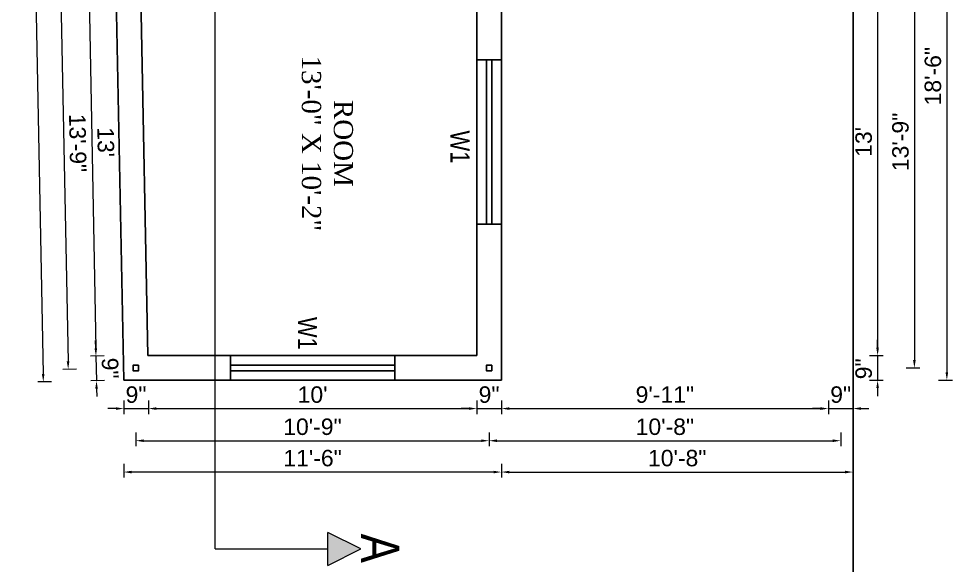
# Model space of a CAD drawing. Header units: inches. Extents: x 392906 to 410488, y -52747 to -40742.
# Drawn here: x 401375.5 to 401716.2, y -51132.1 to -50932.5 of the extents above; entities that cross this region are included whole.
import ezdxf

# ---------------------------------------------------------------- set-up
doc = ezdxf.new("R2010")
doc.units = ezdxf.units.IN
doc.header["$LTSCALE"] = 2
doc.header["$MEASUREMENT"] = 0
doc.header["$PDMODE"] = 34
doc.layers.get('0').update_dxf_attribs({"linetype": 'CONTINUOUS'})
doc.layers.get('DEFPOINTS').update_dxf_attribs({"color": 141, "linetype": 'CONTINUOUS'})
doc.layers.add('steps', color=253, linetype='CONTINUOUS', lineweight=20)
doc.styles.add('Lettring Text', font='arial.ttf')
doc.styles.get("Standard").update_dxf_attribs({"font": 'ARIALN.TTF'})
doc.dimstyles.new('Copy of Standard', dxfattribs={"dimtxt": 6, "dimasz": 2.875, "dimexe": 2, "dimexo": 4, "dimgap": 2, "dimtad": 1, "dimdec": 0, "dimrnd": 1, "dimzin": 0, "dimdsep": 46, "dimlunit": 4, "dimtxsty": 'Lettring Text', "dimcen": 0.1, "dimclrd": 7, "dimclre": 7, "dimclrt": 7, "dimazin": 0, "dimtfac": 0.645, "dimtdec": 0, "dimtmove": 1, "dimatfit": 0, "dimfxl": 3, "dimfxlon": 1, "dimtfillclr": 256, "dimtolj": 1, "dimtzin": 0, "dimlwd": -1, "dimlwe": -1, "dimarcsym": 2})

# ---------------------------------------------------------------- blocks, each defined once
blk = doc.blocks.new('*D1146')
at = {"layer": 'DEFPOINTS', "color": 0, "ltscale": 0.5, "transparency": 16777216}
for p in [(401410.64, -50899.53), (401403.7, -51055.72), (401413.66, -51055.53)]:
    blk.add_point(p, dxfattribs=at)
at = {"layer": 'steps', "color": 7, "ltscale": 0.5, "transparency": 16777216}
for p, q in [((401403.68, -50899.66), (401398.68, -50899.76)), ((401400.74, -50902.6), (401403.65, -51052.85)), ((401406.7, -51055.66), (401401.7, -51055.76))]:
    blk.add_line(p, q, dxfattribs=at)
for points in [[(401401.21, -50902.59), (401400.26, -50902.6), (401400.68, -50899.72)], [(401404.12, -51052.84), (401403.17, -51052.86), (401403.7, -51055.72)]]:
    blk.add_solid(points, dxfattribs=at)
at = {"layer": 'steps', "color": 7, "ltscale": 0.5, "transparency": 16777216, "insert": (401407.26, -50977.62), "char_height": 6, "attachment_point": 5, "rotation": 271.1097, "style": 'Lettring Text'}
blk.add_mtext("\\A1;13'", dxfattribs=at)
blk = doc.blocks.new('*D1147')
at = {"layer": 'DEFPOINTS', "color": 0, "ltscale": 0.5, "transparency": 16777216}
for p in [(401413.66, -51055.53), (401403.88, -51064.72), (401413.83, -51064.53)]:
    blk.add_point(p, dxfattribs=at)
at = {"layer": 'steps', "color": 7, "ltscale": 0.5, "transparency": 16777216}
for p, q in [((401403.65, -51052.85), (401403.59, -51049.97)), ((401406.7, -51055.66), (401401.7, -51055.76)), ((401403.7, -51055.72), (401403.88, -51064.72)), ((401406.88, -51064.66), (401401.88, -51064.76)), ((401403.93, -51067.6), (401403.99, -51070.47))]:
    blk.add_line(p, q, dxfattribs=at)
for points in [[(401404.12, -51052.84), (401403.17, -51052.86), (401403.7, -51055.72)], [(401404.41, -51067.59), (401403.45, -51067.6), (401403.88, -51064.72)]]:
    blk.add_solid(points, dxfattribs=at)
at = {"layer": 'steps', "color": 7, "ltscale": 0.5, "transparency": 16777216, "insert": (401408.85, -51060.12), "char_height": 6, "attachment_point": 5, "rotation": 271.1097, "style": 'Lettring Text'}
blk.add_mtext('\\A1;9"', dxfattribs=at)
blk = doc.blocks.new('*D1150')
at = {"layer": 'DEFPOINTS', "color": 0, "ltscale": 0.5, "transparency": 16777216}
for p in [(401415.05, -50895.03), (401393.57, -51060.51), (401418.25, -51060.03)]:
    blk.add_point(p, dxfattribs=at)
at = {"layer": 'steps', "color": 7, "ltscale": 0.5, "transparency": 16777216}
for p, q in [((401393.37, -50895.45), (401388.37, -50895.54)), ((401390.43, -50898.38), (401393.51, -51057.63)), ((401396.56, -51060.45), (401391.57, -51060.54))]:
    blk.add_line(p, q, dxfattribs=at)
for points in [[(401390.9, -50898.37), (401389.95, -50898.39), (401390.37, -50895.51)], [(401393.99, -51057.62), (401393.03, -51057.64), (401393.57, -51060.51)]]:
    blk.add_solid(points, dxfattribs=at)
at = {"layer": 'steps', "color": 7, "ltscale": 0.5, "transparency": 16777216, "insert": (401397.03, -50977.91), "char_height": 6, "attachment_point": 5, "rotation": 271.1097, "style": 'Lettring Text'}
blk.add_mtext('\\A1;13\'-9"', dxfattribs=at)
blk = doc.blocks.new('*D1151')
at = {"layer": 'DEFPOINTS', "color": 0, "ltscale": 0.5, "transparency": 16777216}
for p in [(401406.84, -50703.28), (401413.83, -51064.53), (401384.49, -51065.1)]:
    blk.add_point(p, dxfattribs=at)
at = {"layer": 'steps', "color": 7, "ltscale": 0.5, "transparency": 16777216}
for p, q in [((401380.49, -50703.79), (401375.5, -50703.89)), ((401377.55, -50706.73), (401384.44, -51062.22)), ((401387.49, -51065.04), (401382.49, -51065.14))]:
    blk.add_line(p, q, dxfattribs=at)
for points in [[(401378.03, -50706.72), (401377.07, -50706.74), (401377.5, -50703.85)], [(401384.92, -51062.21), (401383.96, -51062.23), (401384.49, -51065.1)]]:
    blk.add_solid(points, dxfattribs=at)
at = {"layer": 'steps', "color": 7, "ltscale": 0.5, "transparency": 16777216, "insert": (401386.06, -50884.38), "char_height": 6, "attachment_point": 5, "rotation": 271.1097, "style": 'Lettring Text'}
blk.add_mtext('\\A1;30\'-1"', dxfattribs=at)
blk = doc.blocks.new('*D1157')
at = {"layer": 'DEFPOINTS', "color": 0, "ltscale": 0.5, "transparency": 16777216}
for p in [(401551.68, -50899.53), (401551.68, -51055.53), (401688.98, -51055.53)]:
    blk.add_point(p, dxfattribs=at)
at = {"layer": 'steps', "color": 7, "ltscale": 0.5, "transparency": 16777216}
for p, q in [((401685.98, -50899.53), (401690.98, -50899.53)), ((401688.98, -50902.4), (401688.98, -51052.65)), ((401685.98, -51055.53), (401690.98, -51055.53))]:
    blk.add_line(p, q, dxfattribs=at)
for points in [[(401688.5, -50902.4), (401689.45, -50902.4), (401688.98, -50899.53)], [(401688.5, -51052.65), (401689.45, -51052.65), (401688.98, -51055.53)]]:
    blk.add_solid(points, dxfattribs=at)
at = {"layer": 'steps', "color": 7, "ltscale": 0.5, "transparency": 16777216, "insert": (401683.91, -50977.53), "char_height": 6, "attachment_point": 5, "rotation": 90, "style": 'Lettring Text'}
blk.add_mtext("\\A1;13'", dxfattribs=at)
blk = doc.blocks.new('*D1158')
at = {"layer": 'DEFPOINTS', "color": 0, "ltscale": 0.5, "transparency": 16777216}
for p in [(401551.68, -51055.53), (401551.68, -51064.53), (401688.98, -51064.53)]:
    blk.add_point(p, dxfattribs=at)
at = {"layer": 'steps', "color": 7, "ltscale": 0.5, "transparency": 16777216}
for p, q in [((401688.98, -51052.65), (401688.98, -51049.78)), ((401685.98, -51055.53), (401690.98, -51055.53)), ((401688.98, -51055.53), (401688.98, -51064.53)), ((401685.98, -51064.53), (401690.98, -51064.53)), ((401688.98, -51067.4), (401688.98, -51070.28))]:
    blk.add_line(p, q, dxfattribs=at)
for points in [[(401688.5, -51052.65), (401689.45, -51052.65), (401688.98, -51055.53)], [(401688.5, -51067.4), (401689.45, -51067.4), (401688.98, -51064.53)]]:
    blk.add_solid(points, dxfattribs=at)
at = {"layer": 'steps', "color": 7, "ltscale": 0.5, "transparency": 16777216, "insert": (401683.91, -51060.35), "char_height": 6, "attachment_point": 5, "rotation": 90, "style": 'Lettring Text'}
blk.add_mtext('\\A1;9"', dxfattribs=at)
blk = doc.blocks.new('*D1161')
at = {"layer": 'DEFPOINTS', "color": 0, "ltscale": 0.5, "transparency": 16777216}
for p in [(401547.18, -50895.03), (401547.18, -51060.03), (401702.4, -51060.03)]:
    blk.add_point(p, dxfattribs=at)
at = {"layer": 'steps', "color": 7, "ltscale": 0.5, "transparency": 16777216}
for p, q in [((401699.4, -50895.03), (401704.4, -50895.03)), ((401702.4, -50897.9), (401702.4, -51057.15)), ((401699.4, -51060.03), (401704.4, -51060.03))]:
    blk.add_line(p, q, dxfattribs=at)
for points in [[(401701.92, -50897.9), (401702.88, -50897.9), (401702.4, -50895.03)], [(401701.92, -51057.15), (401702.88, -51057.15), (401702.4, -51060.03)]]:
    blk.add_solid(points, dxfattribs=at)
at = {"layer": 'steps', "color": 7, "ltscale": 0.5, "transparency": 16777216, "insert": (401697.34, -50977.53), "char_height": 6, "attachment_point": 5, "rotation": 90, "style": 'Lettring Text'}
blk.add_mtext('\\A1;13\'-9"', dxfattribs=at)
blk = doc.blocks.new('*D1163')
at = {"layer": 'DEFPOINTS', "color": 0, "ltscale": 0.5, "transparency": 16777216}
for p in [(401680, -50842.53), (401551.68, -51064.53), (401714.25, -51064.53)]:
    blk.add_point(p, dxfattribs=at)
at = {"layer": 'steps', "color": 7, "ltscale": 0.5, "transparency": 16777216}
for p, q in [((401711.25, -50842.53), (401716.25, -50842.53)), ((401714.25, -50845.4), (401714.25, -51061.65)), ((401711.25, -51064.53), (401716.25, -51064.53))]:
    blk.add_line(p, q, dxfattribs=at)
for points in [[(401713.77, -50845.4), (401714.73, -50845.4), (401714.25, -50842.53)], [(401713.77, -51061.65), (401714.73, -51061.65), (401714.25, -51064.53)]]:
    blk.add_solid(points, dxfattribs=at)
at = {"layer": 'steps', "color": 7, "ltscale": 0.5, "transparency": 16777216, "insert": (401709.18, -50953.53), "char_height": 6, "attachment_point": 5, "rotation": 90, "style": 'Lettring Text'}
blk.add_mtext('\\A1;18\'-6"', dxfattribs=at)
blk = doc.blocks.new('*D1164')
at = {"layer": 'DEFPOINTS', "color": 0, "ltscale": 0.5, "transparency": 16777216}
for p in [(401413.83, -51064.53), (401422.84, -51064.53), (401422.84, -51074.86)]:
    blk.add_point(p, dxfattribs=at)
at = {"layer": 'steps', "color": 7, "ltscale": 0.5, "transparency": 16777216}
for p, q in [((401410.96, -51074.86), (401408.08, -51074.86)), ((401413.83, -51071.86), (401413.83, -51076.86)), ((401413.83, -51074.86), (401422.84, -51074.86)), ((401422.84, -51071.86), (401422.84, -51076.86)), ((401425.71, -51074.86), (401428.59, -51074.86))]:
    blk.add_line(p, q, dxfattribs=at)
for points in [[(401410.96, -51074.38), (401410.96, -51075.34), (401413.83, -51074.86)], [(401425.71, -51074.38), (401425.71, -51075.34), (401422.84, -51074.86)]]:
    blk.add_solid(points, dxfattribs=at)
at = {"layer": 'steps', "color": 7, "ltscale": 0.5, "transparency": 16777216, "insert": (401418.33, -51069.79), "char_height": 6, "attachment_point": 5, "style": 'Lettring Text'}
blk.add_mtext('\\A1;9"', dxfattribs=at)
blk = doc.blocks.new('*D1165')
at = {"layer": 'DEFPOINTS', "color": 0, "ltscale": 0.5, "transparency": 16777216}
for p in [(401422.84, -51064.53), (401542.68, -51064.53), (401542.68, -51074.86)]:
    blk.add_point(p, dxfattribs=at)
at = {"layer": 'steps', "color": 7, "ltscale": 0.5, "transparency": 16777216}
for p, q in [((401422.84, -51071.86), (401422.84, -51076.86)), ((401425.71, -51074.86), (401539.81, -51074.86)), ((401542.68, -51071.86), (401542.68, -51076.86))]:
    blk.add_line(p, q, dxfattribs=at)
for points in [[(401425.71, -51074.38), (401425.71, -51075.34), (401422.84, -51074.86)], [(401539.81, -51074.38), (401539.81, -51075.34), (401542.68, -51074.86)]]:
    blk.add_solid(points, dxfattribs=at)
at = {"layer": 'steps', "color": 7, "ltscale": 0.5, "transparency": 16777216, "insert": (401482.76, -51069.79), "char_height": 6, "attachment_point": 5, "style": 'Lettring Text'}
blk.add_mtext("\\A1;10'", dxfattribs=at)
blk = doc.blocks.new('*D1166')
at = {"layer": 'DEFPOINTS', "color": 0, "ltscale": 0.5, "transparency": 16777216}
for p in [(401542.68, -51064.53), (401551.68, -51064.53), (401551.68, -51074.86)]:
    blk.add_point(p, dxfattribs=at)
at = {"layer": 'steps', "color": 7, "ltscale": 0.5, "transparency": 16777216}
for p, q in [((401539.81, -51074.86), (401536.93, -51074.86)), ((401542.68, -51071.86), (401542.68, -51076.86)), ((401542.68, -51074.86), (401551.68, -51074.86)), ((401551.68, -51071.86), (401551.68, -51076.86)), ((401554.56, -51074.86), (401557.43, -51074.86))]:
    blk.add_line(p, q, dxfattribs=at)
for points in [[(401539.81, -51074.38), (401539.81, -51075.34), (401542.68, -51074.86)], [(401554.56, -51074.38), (401554.56, -51075.34), (401551.68, -51074.86)]]:
    blk.add_solid(points, dxfattribs=at)
at = {"layer": 'steps', "color": 7, "ltscale": 0.5, "transparency": 16777216, "insert": (401547.18, -51069.79), "char_height": 6, "attachment_point": 5, "style": 'Lettring Text'}
blk.add_mtext('\\A1;9"', dxfattribs=at)
blk = doc.blocks.new('*D1167')
at = {"layer": 'DEFPOINTS', "color": 0, "ltscale": 0.5, "transparency": 16777216}
for p in [(401671, -50842.53), (401551.68, -51064.53), (401671, -51074.86)]:
    blk.add_point(p, dxfattribs=at)
at = {"layer": 'steps', "color": 7, "ltscale": 0.5, "transparency": 16777216}
for p, q in [((401551.68, -51071.86), (401551.68, -51076.86)), ((401554.56, -51074.86), (401668.13, -51074.86)), ((401671, -51071.86), (401671, -51076.86))]:
    blk.add_line(p, q, dxfattribs=at)
for points in [[(401554.56, -51074.38), (401554.56, -51075.34), (401551.68, -51074.86)], [(401668.13, -51074.38), (401668.13, -51075.34), (401671, -51074.86)]]:
    blk.add_solid(points, dxfattribs=at)
at = {"layer": 'steps', "color": 7, "ltscale": 0.5, "transparency": 16777216, "insert": (401611.34, -51069.79), "char_height": 6, "attachment_point": 5, "style": 'Lettring Text'}
blk.add_mtext('\\A1;9\'-11"', dxfattribs=at)
blk = doc.blocks.new('*D1168')
at = {"layer": 'DEFPOINTS', "color": 0, "ltscale": 0.5, "transparency": 16777216}
for p in [(401671, -50842.53), (401680, -50842.53), (401680, -51074.86)]:
    blk.add_point(p, dxfattribs=at)
at = {"layer": 'steps', "color": 7, "ltscale": 0.5, "transparency": 16777216}
for p, q in [((401668.13, -51074.86), (401665.25, -51074.86)), ((401671, -51071.86), (401671, -51076.86)), ((401671, -51074.86), (401680, -51074.86)), ((401680, -51071.86), (401680, -51076.86)), ((401682.88, -51074.86), (401685.75, -51074.86))]:
    blk.add_line(p, q, dxfattribs=at)
for points in [[(401668.13, -51074.38), (401668.13, -51075.34), (401671, -51074.86)], [(401682.88, -51074.38), (401682.88, -51075.34), (401680, -51074.86)]]:
    blk.add_solid(points, dxfattribs=at)
at = {"layer": 'steps', "color": 7, "ltscale": 0.5, "transparency": 16777216, "insert": (401675.5, -51069.79), "char_height": 6, "attachment_point": 5, "style": 'Lettring Text'}
blk.add_mtext('\\A1;9"', dxfattribs=at)
blk = doc.blocks.new('*D1169')
at = {"layer": 'DEFPOINTS', "color": 0, "ltscale": 0.5, "transparency": 16777216}
for p in [(401418.25, -51060.03), (401547.18, -51060.03), (401547.18, -51086.59)]:
    blk.add_point(p, dxfattribs=at)
at = {"layer": 'steps', "color": 7, "ltscale": 0.5, "transparency": 16777216}
for p, q in [((401418.25, -51083.59), (401418.25, -51088.59)), ((401547.18, -51083.59), (401547.18, -51088.59)), ((401421.12, -51086.59), (401544.31, -51086.59))]:
    blk.add_line(p, q, dxfattribs=at)
for points in [[(401421.12, -51086.11), (401421.12, -51087.07), (401418.25, -51086.59)], [(401544.31, -51086.11), (401544.31, -51087.07), (401547.18, -51086.59)]]:
    blk.add_solid(points, dxfattribs=at)
at = {"layer": 'steps', "color": 7, "ltscale": 0.5, "transparency": 16777216, "insert": (401482.72, -51081.53), "char_height": 6, "attachment_point": 5, "style": 'Lettring Text'}
blk.add_mtext('\\A1;10\'-9"', dxfattribs=at)
blk = doc.blocks.new('*D1170')
at = {"layer": 'DEFPOINTS', "color": 0, "ltscale": 0.5, "transparency": 16777216}
for p in [(401675.5, -50838.03), (401547.18, -51060.03), (401675.5, -51086.59)]:
    blk.add_point(p, dxfattribs=at)
at = {"layer": 'steps', "color": 7, "ltscale": 0.5, "transparency": 16777216}
for p, q in [((401547.18, -51083.59), (401547.18, -51088.59)), ((401675.5, -51083.59), (401675.5, -51088.59)), ((401550.06, -51086.59), (401672.63, -51086.59))]:
    blk.add_line(p, q, dxfattribs=at)
for points in [[(401550.06, -51086.11), (401550.06, -51087.07), (401547.18, -51086.59)], [(401672.63, -51086.11), (401672.63, -51087.07), (401675.5, -51086.59)]]:
    blk.add_solid(points, dxfattribs=at)
at = {"layer": 'steps', "color": 7, "ltscale": 0.5, "transparency": 16777216, "insert": (401611.34, -51081.53), "char_height": 6, "attachment_point": 5, "style": 'Lettring Text'}
blk.add_mtext('\\A1;10\'-8"', dxfattribs=at)
blk = doc.blocks.new('*D1171')
at = {"layer": 'DEFPOINTS', "color": 0, "ltscale": 0.5, "transparency": 16777216}
for p in [(401413.83, -51064.53), (401551.68, -51064.53), (401413.83, -51098.03)]:
    blk.add_point(p, dxfattribs=at)
at = {"layer": 'steps', "color": 7, "ltscale": 0.5, "transparency": 16777216}
for p, q in [((401413.83, -51095.03), (401413.83, -51100.03)), ((401551.68, -51095.03), (401551.68, -51100.03)), ((401548.81, -51098.03), (401416.71, -51098.03))]:
    blk.add_line(p, q, dxfattribs=at)
for points in [[(401416.71, -51097.56), (401416.71, -51098.51), (401413.83, -51098.03)], [(401548.81, -51097.56), (401548.81, -51098.51), (401551.68, -51098.03)]]:
    blk.add_solid(points, dxfattribs=at)
at = {"layer": 'steps', "color": 7, "ltscale": 0.5, "transparency": 16777216, "insert": (401482.76, -51092.97), "char_height": 6, "attachment_point": 5, "style": 'Lettring Text'}
blk.add_mtext('\\A1;11\'-6"', dxfattribs=at)
blk = doc.blocks.new('*D1172')
at = {"layer": 'DEFPOINTS', "color": 0, "ltscale": 0.5, "transparency": 16777216}
for p in [(401680, -50842.53), (401551.68, -51064.53), (401680, -51098.03)]:
    blk.add_point(p, dxfattribs=at)
at = {"layer": 'steps', "color": 7, "ltscale": 0.5, "transparency": 16777216}
for p, q in [((401551.68, -51095.03), (401551.68, -51100.03)), ((401680, -51095.03), (401680, -51100.03)), ((401554.56, -51098.03), (401677.13, -51098.03))]:
    blk.add_line(p, q, dxfattribs=at)
for points in [[(401554.56, -51097.56), (401554.56, -51098.51), (401551.68, -51098.03)], [(401677.13, -51097.56), (401677.13, -51098.51), (401680, -51098.03)]]:
    blk.add_solid(points, dxfattribs=at)
at = {"layer": 'steps', "color": 7, "ltscale": 0.5, "transparency": 16777216, "insert": (401615.84, -51092.97), "char_height": 6, "attachment_point": 5, "style": 'Lettring Text'}
blk.add_mtext('\\A1;10\'-8"', dxfattribs=at)

msp = doc.modelspace()

# ---------------------------------------------------------------- hatches: boundary and pattern name
at = {"linetype": 'ByBlock', "lineweight": 5}
msp.add_hatch(color=7, dxfattribs=at).paths.add_polyline_path([(401500.33, -51126.08), (401488.33, -51132.08), (401488.33, -51120.08)])

# ---------------------------------------------------------------- linework, layer by layer
at = {"color": 7, "linetype": 'ByBlock', "lineweight": 5}
for p, q in [((401447.16, -51126.08), (401447.16, -50631.76)), ((401488.33, -51132.08), (401488.33, -51120.08)), ((401500.33, -51126.08), (401488.33, -51120.08)), ((401447.16, -51126.08), (401488.33, -51126.08)), ((401488.33, -51132.08), (401500.33, -51126.08))]:
    msp.add_line(p, q, dxfattribs=at)
at = {"ltscale": 0.5}
for p, q in [((401406.84, -50703.28), (401413.83, -51064.53)), ((401542.68, -51055.53), (401542.68, -50890.53)), ((401551.68, -51064.53), (401551.68, -50890.53)), ((401419.64, -50899.53), (401422.66, -51055.53)), ((401551.68, -50947.53), (401542.68, -50947.53)), ((401546.18, -51007.53), (401546.18, -50947.53)), ((401548.18, -51007.53), (401548.18, -50947.53)), ((401551.68, -51007.53), (401542.68, -51007.53)), ((401542.68, -51055.53), (401422.66, -51055.53)), ((401452.76, -51064.53), (401452.76, -51055.53)), ((401512.76, -51064.53), (401512.76, -51055.53)), ((401512.76, -51059.03), (401452.76, -51059.03)), ((401512.76, -51061.03), (401452.76, -51061.03)), ((401551.68, -51064.53), (401413.83, -51064.53))]:
    msp.add_line(p, q, dxfattribs=at)
msp.add_xline((401680, -50703.28), (0, 1), dxfattribs=at)
for points in [[(401419.25, -51059.03), (401419.25, -51061.03), (401417.25, -51061.03), (401417.25, -51059.03)], [(401548.18, -51059.03), (401548.18, -51061.03), (401546.18, -51061.03), (401546.18, -51059.03)]]:
    msp.add_lwpolyline(points, close=True, dxfattribs=at)

# ---------------------------------------------------------------- texts
at = {"color": 7, "linetype": 'ByBlock', "lineweight": 5, "insert": (401514.44, -51131.2), "char_height": 14, "width": 26.5803, "attachment_point": 3, "rotation": 270}
msp.add_mtext('A', dxfattribs=at)
at = {"layer": 'steps', "color": 7, "ltscale": 0.3, "char_height": 7, "rotation": 270}
for s, insert, width, attachment_point in [('{\\fTimes New Roman|b0|i0|c0|p18;ROOM\\P13\'-0" X 10\'-2"}', (401497.53, -50978.07), 67.6616, 2), ('W1', (401533.09, -50979.36), 18.6213, 8), ('W1', (401477.43, -51047.41), 18.6213, 8)]:
    msp.add_mtext(s, dxfattribs=dict(at, insert=insert, width=width, attachment_point=attachment_point))

# ---------------------------------------------------------------- dimensions: what is measured, and where the dimension line sits
at = {"layer": 'steps', "ltscale": 0.5}
dim = msp.add_aligned_dim(p1=(401406.84, -50703.28), p2=(401413.83, -51064.53), distance=-29.35, dimstyle='Copy of Standard', dxfattribs=at)
dim.commit()
dim.dimension.update_dxf_attribs({"geometry": '*D1151', "text_midpoint": (401386.06, -50884.38)})
for base, p1, p2, picture, middle in [((401675.5, -51086.59), (401547.18, -51060.03), (401675.5, -50838.03), '*D1170', (401611.34, -51081.53)), ((401671, -51074.86), (401551.68, -51064.53), (401671, -50842.53), '*D1167', (401611.34, -51069.79)), ((401680, -51098.03), (401551.68, -51064.53), (401680, -50842.53), '*D1172', (401615.84, -51092.97)), ((401547.18, -51086.59), (401418.25, -51060.03), (401547.18, -51060.03), '*D1169', (401482.72, -51081.53)), ((401413.83, -51098.03), (401551.68, -51064.53), (401413.83, -51064.53), '*D1171', (401482.76, -51092.97)), ((401542.68, -51074.86), (401422.84, -51064.53), (401542.68, -51064.53), '*D1165', (401482.76, -51069.79))]:
    dim = msp.add_linear_dim(base=base, p1=p1, p2=p2, dimstyle='Copy of Standard', dxfattribs=at)
    dim.commit()
    dim.dimension.update_dxf_attribs({"geometry": picture, "text_midpoint": middle})
for base, p1, p2, angle, picture, middle in [((401714.25, -51064.53), (401680, -50842.53), (401551.68, -51064.53), 270, '*D1163', (401709.18, -50953.53)), ((401393.57, -51060.51), (401415.05, -50895.03), (401418.25, -51060.03), 91.1097, '*D1150', (401397.03, -50977.91)), ((401702.4, -51060.03), (401547.18, -50895.03), (401547.18, -51060.03), 270, '*D1161', (401697.34, -50977.53)), ((401403.7, -51055.72), (401410.64, -50899.53), (401413.66, -51055.53), 91.1097, '*D1146', (401407.26, -50977.62)), ((401688.98, -51055.53), (401551.68, -50899.53), (401551.68, -51055.53), 270, '*D1157', (401683.91, -50977.53))]:
    dim = msp.add_linear_dim(base=base, p1=p1, p2=p2, angle=angle, dimstyle='Copy of Standard', dxfattribs=at)
    dim.commit()
    dim.dimension.update_dxf_attribs({"geometry": picture, "text_midpoint": middle})
for base, p1, p2, picture, middle in [((401680, -51074.86), (401671, -50842.53), (401680, -50842.53), '*D1168', (401675.5, -51074.86)), ((401422.84, -51074.86), (401413.83, -51064.53), (401422.84, -51064.53), '*D1164', (401418.33, -51074.86)), ((401551.68, -51074.86), (401542.68, -51064.53), (401551.68, -51064.53), '*D1166', (401547.18, -51074.86))]:
    dim = msp.add_linear_dim(base=base, p1=p1, p2=p2, dimstyle='Copy of Standard', dxfattribs=at)
    dim.commit()
    dim.dimension.update_dxf_attribs({"geometry": picture, "text_midpoint": middle, "dimtype": 160})
for base, p1, p2, angle, picture, middle in [((401403.88, -51064.72), (401413.66, -51055.53), (401413.83, -51064.53), 91.1097, '*D1147', (401403.79, -51060.22)), ((401688.98, -51064.53), (401551.68, -51055.53), (401551.68, -51064.53), 270, '*D1158', (401688.98, -51060.35))]:
    dim = msp.add_linear_dim(base=base, p1=p1, p2=p2, angle=angle, dimstyle='Copy of Standard', dxfattribs=at)
    dim.commit()
    dim.dimension.update_dxf_attribs({"geometry": picture, "text_midpoint": middle, "dimtype": 160})

doc.saveas('drawing.dxf')
